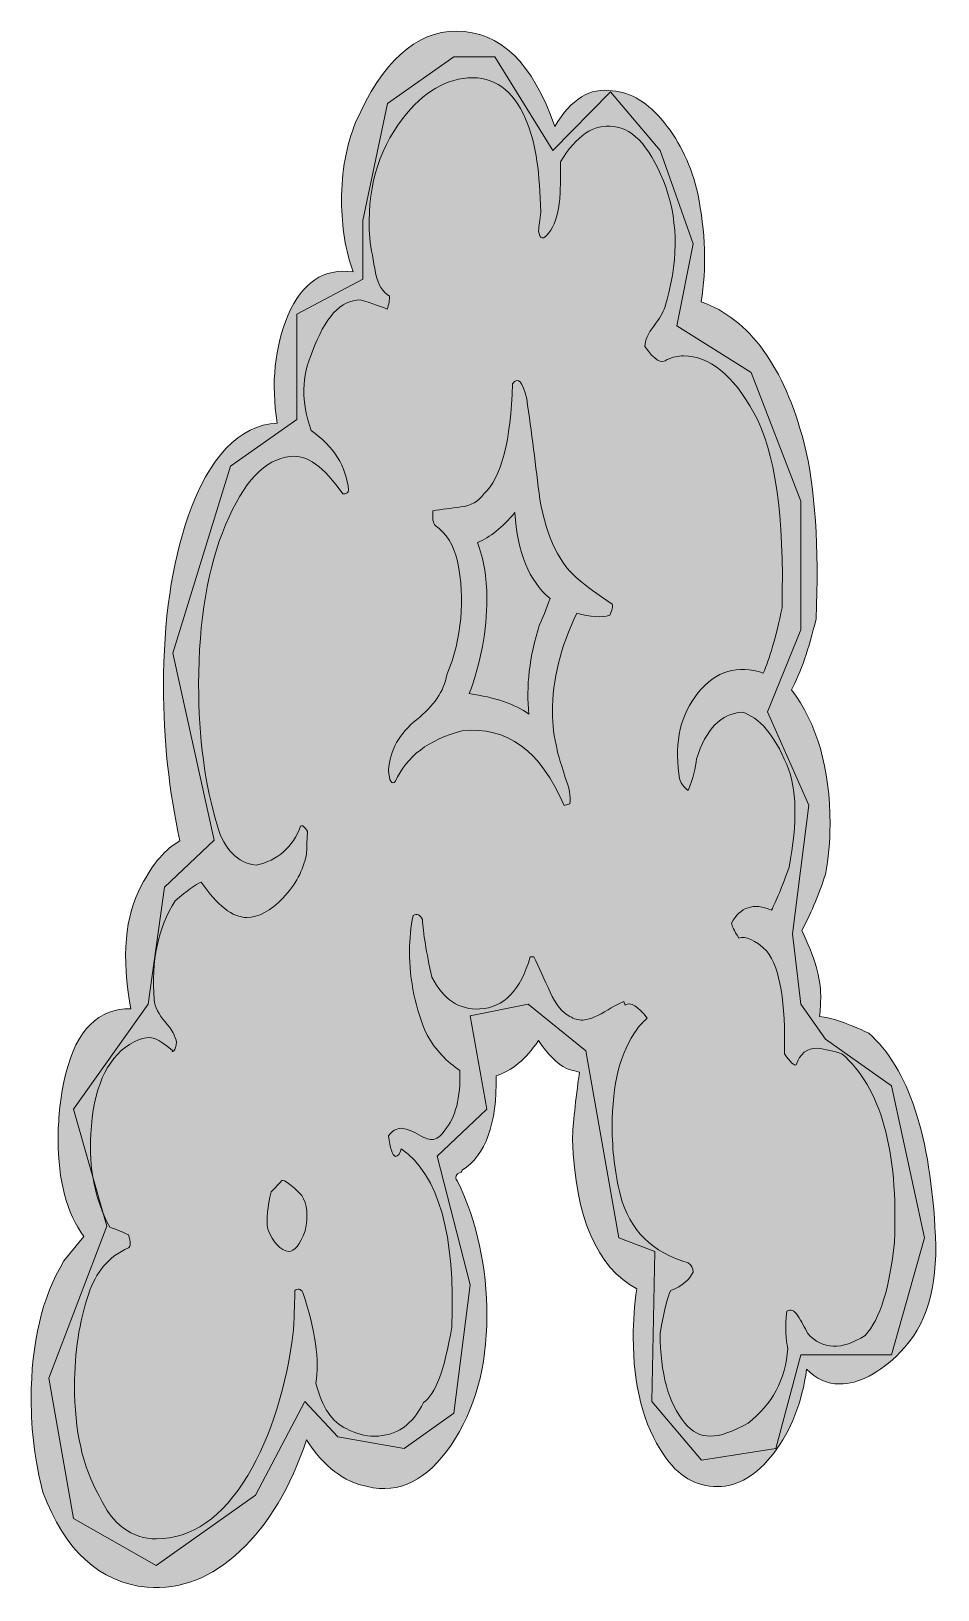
# Model space of a CAD drawing. Extents: x 320 to 1608, y -1070 to -806.
# Drawn here: x 1140.9 to 1294, y -1069.2 to -806.2 of the extents above; entities that cross this region are included whole.
import ezdxf

# ---------------------------------------------------------------- set-up
doc = ezdxf.new("R2010")
doc.units = 0
doc.header["$MEASUREMENT"] = 0
doc.layers.add('katman 1', color=7, linetype='Continuous')

# ---------------------------------------------------------------- blocks, each defined once
blk = doc.blocks.new('block 2')
at = {"layer": 'katman 1', "true_color": 0xffffff}
h = blk.add_hatch(color=7, dxfattribs=at)
h.dxf.hatch_style = 2
edge = h.paths.add_edge_path()
edge.add_spline(control_points=[(1293.56, -1009.6), (1293.96, -1018.21), (1291.98, -1024.71), (1287.63, -1029.12), (1284.07, -1032.7), (1280.64, -1034.48), (1277.35, -1034.48), (1275.24, -1034.48), (1273.4, -1033.64), (1271.82, -1031.96), (1271.02, -1037.63), (1269.18, -1042.35), (1266.28, -1046.13), (1263.38, -1049.91), (1260.21, -1051.8), (1256.79, -1051.8), (1253.1, -1051.8), (1250.06, -1050.02), (1247.69, -1046.44), (1244.26, -1041.41), (1242.55, -1034.79), (1242.55, -1026.6), (1242.55, -1023.88), (1242.75, -1021.15), (1243.14, -1018.42), (1236.42, -1014.85), (1232.79, -1006.45), (1232.27, -993.22), (1232.4, -990.5), (1232.79, -986.72), (1233.46, -981.88), (1232.79, -981.68), (1232.07, -981.47), (1231.28, -981.25), (1229.7, -980.42), (1228.12, -978.84), (1226.54, -976.53), (1224.43, -979.66), (1222.05, -981.63), (1219.42, -982.47), (1219.55, -990.58), (1217.64, -995.89), (1213.68, -998.39), (1213.68, -998.6), (1213.42, -998.81), (1212.89, -999.02), (1212.5, -999.44), (1212.5, -999.85), (1212.89, -1000.27), (1216.19, -1007.14), (1217.84, -1014.74), (1217.84, -1023.07), (1217.84, -1031.6), (1215.82, -1038.84), (1211.8, -1044.78), (1207.78, -1050.72), (1203.07, -1053.06), (1197.67, -1051.8), (1193.71, -1051.02), (1190.28, -1048.4), (1187.39, -1043.92), (1184.75, -1051.91), (1181.02, -1058.15), (1176.21, -1062.66), (1171.4, -1067.18), (1166.16, -1069.22), (1160.49, -1068.8), (1152.45, -1067.97), (1146.59, -1062.61), (1142.9, -1052.74), (1141.58, -1047.7), (1140.92, -1042.46), (1140.92, -1037), (1140.92, -1027.55), (1142.76, -1019.78), (1146.46, -1013.69), (1146.46, -1013.69), (1149.82, -1009.6), (1149.82, -1009.6), (1146.92, -1005.61), (1145.47, -1000.15), (1145.47, -993.22), (1145.47, -989.87), (1145.79, -986.61), (1146.46, -983.46), (1148.04, -975.69), (1151.46, -971.6), (1156.74, -971.18), (1156.74, -971.18), (1157.73, -971.18), (1157.73, -971.18), (1156.14, -962.36), (1156.74, -955.43), (1159.51, -950.39), (1161.48, -946.61), (1163.66, -944.09), (1166.03, -942.83), (1164.18, -934.44), (1163.26, -925.73), (1163.26, -916.7), (1163.26, -905.57), (1164.65, -896.02), (1167.42, -888.04), (1170.97, -877.96), (1175.98, -872.72), (1182.44, -872.29), (1181.39, -865.58), (1182.01, -859.49), (1184.32, -854.03), (1186.63, -848.57), (1190.28, -846.15), (1195.29, -846.78), (1193.98, -843.22), (1193.32, -839.22), (1193.32, -834.82), (1193.32, -829.78), (1194.11, -825.37), (1195.69, -821.59), (1200.17, -811.3), (1205.84, -806.16), (1212.69, -806.16), (1220.08, -806.16), (1225.61, -811.51), (1229.3, -822.22), (1232.07, -817.6), (1235.3, -815.61), (1238.99, -816.24), (1242.16, -816.45), (1245.09, -818.23), (1247.79, -821.59), (1250.49, -824.95), (1252.37, -828.94), (1253.43, -833.56), (1254.74, -840.07), (1254.94, -846.15), (1254.02, -851.82), (1262.19, -854.76), (1267.99, -862.74), (1271.42, -875.76), (1273.26, -883.31), (1273.92, -893.19), (1273.4, -905.36), (1272.21, -910.4), (1270.83, -914.39), (1269.24, -917.33), (1273.59, -922.99), (1275.77, -930.55), (1275.77, -940), (1275.77, -942.94), (1275.5, -945.78), (1274.98, -948.5), (1274.05, -951.45), (1272.74, -954.59), (1271.02, -957.95), (1273.13, -962.36), (1274.19, -966.03), (1274.19, -968.97), (1274.19, -970.23), (1274.12, -971.39), (1273.99, -972.44), (1275.97, -972.65), (1278.74, -973.59), (1282.29, -975.27), (1289.02, -981.15), (1292.77, -992.59), (1293.56, -1009.6)], knot_values=[0, 0, 0, 0, 1, 1, 1, 2, 2, 2, 3, 3, 3, 4, 4, 4, 5, 5, 5, 6, 6, 6, 7, 7, 7, 8, 8, 8, 9, 9, 9, 10, 10, 10, 11, 11, 11, 12, 12, 12, 13, 13, 13, 14, 14, 14, 15, 15, 15, 16, 16, 16, 17, 17, 17, 18, 18, 18, 19, 19, 19, 20, 20, 20, 21, 21, 21, 22, 22, 22, 23, 23, 23, 24, 24, 24, 25, 25, 25, 26, 26, 26, 27, 27, 27, 28, 28, 28, 29, 29, 29, 30, 30, 30, 31, 31, 31, 32, 32, 32, 33, 33, 33, 34, 34, 34, 35, 35, 35, 36, 36, 36, 37, 37, 37, 38, 38, 38, 39, 39, 39, 40, 40, 40, 41, 41, 41, 42, 42, 42, 43, 43, 43, 44, 44, 44, 45, 45, 45, 46, 46, 46, 47, 47, 47, 48, 48, 48, 49, 49, 49, 50, 50, 50, 51, 51, 51, 52, 52, 52, 53, 53, 53, 54, 54, 54, 55, 55, 55, 55], degree=3, periodic=1)
edge = h.paths.add_edge_path()
edge.add_spline(control_points=[(1286.64, -1010.54), (1287.3, -995.01), (1284.34, -984.4), (1277.75, -978.74), (1276.43, -978.32), (1275.04, -978), (1273.59, -977.79), (1271.88, -977.79), (1270.69, -978.74), (1270.04, -980.63), (1269.77, -980.84), (1269.11, -980.21), (1268.06, -978.74), (1268.32, -970.13), (1267.33, -964.36), (1265.09, -961.41), (1263.11, -959.53), (1261.53, -958.79), (1260.35, -959.21), (1259.56, -957.95), (1259.16, -957.11), (1259.16, -956.69), (1260.61, -953.96), (1262.85, -953.23), (1265.88, -954.49), (1266.67, -953.02), (1267.66, -950.6), (1268.85, -947.24), (1270.3, -939.69), (1270.17, -933.91), (1268.45, -929.92), (1266.34, -924.88), (1263.84, -921.95), (1260.94, -921.1), (1257.38, -921.32), (1254.81, -923.94), (1253.23, -928.98), (1253.1, -930.45), (1252.64, -932.24), (1251.84, -934.33), (1250.79, -933.49), (1250.26, -932.55), (1250.26, -931.5), (1249.47, -926.04), (1250.56, -921.47), (1253.53, -917.8), (1256.49, -914.13), (1260.15, -913.02), (1264.5, -914.49), (1265.55, -912.18), (1266.61, -908.51), (1267.66, -903.47), (1268.06, -887.93), (1266.48, -876.97), (1262.92, -870.56), (1259.36, -864.16), (1255.4, -860.95), (1251.05, -860.95), (1250.13, -860.95), (1249.21, -861.17), (1248.29, -861.58), (1247.36, -862.43), (1246.11, -861.69), (1244.53, -859.38), (1244.53, -858.33), (1245.02, -857.18), (1246.01, -855.92), (1247, -854.66), (1247.62, -853.61), (1247.89, -852.77), (1250.13, -845.42), (1250.19, -838.7), (1248.09, -832.61), (1245.71, -826.11), (1242.75, -822.64), (1239.19, -822.22), (1235.89, -821.8), (1232.93, -823.79), (1230.29, -828.2), (1230.29, -832.19), (1230.22, -834.4), (1230.09, -834.82), (1229.83, -837.34), (1229.24, -839.12), (1228.31, -840.17), (1227.39, -841.43), (1226.8, -841.33), (1226.54, -839.85), (1226.66, -839.02), (1226.8, -837.97), (1226.93, -836.71), (1226.8, -830.2), (1226.07, -825.26), (1224.76, -821.9), (1222.78, -816.66), (1219.68, -814.03), (1215.46, -814.03), (1211.11, -814.03), (1207.16, -816.34), (1203.6, -820.96), (1199.38, -826.42), (1197.53, -833.14), (1198.06, -841.11), (1198.33, -843), (1198.66, -844.95), (1199.05, -846.94), (1199.45, -848.94), (1200.24, -850.25), (1201.42, -850.88), (1201.42, -851.51), (1201.29, -852.24), (1201.03, -853.08), (1200.11, -852.66), (1198.59, -852.14), (1196.48, -851.51), (1193.18, -851.51), (1190.48, -854.45), (1188.37, -860.33), (1186.53, -864.32), (1186.46, -868.72), (1188.18, -873.55), (1192, -876.28), (1194.11, -879.64), (1194.5, -883.63), (1194.5, -884.05), (1194.17, -884.26), (1193.51, -884.26), (1190.35, -879.64), (1187.39, -877.54), (1184.62, -877.96), (1180.4, -878.38), (1176.77, -882.21), (1173.74, -889.45), (1170.71, -896.7), (1169.19, -905.67), (1169.19, -916.38), (1169.19, -925.41), (1170.25, -933.39), (1172.36, -940.31), (1173.54, -944.31), (1175.72, -946.51), (1178.88, -946.93), (1182.57, -946.09), (1185.08, -943.89), (1186.4, -940.31), (1186.66, -940.11), (1187.05, -940.42), (1187.58, -941.26), (1187.58, -940.84), (1187.52, -942.1), (1187.39, -945.04), (1186.86, -947.77), (1185.54, -950.24), (1183.43, -952.44), (1181.32, -954.64), (1179.28, -955.75), (1177.3, -955.75), (1174.93, -955.75), (1172.36, -953.75), (1169.59, -949.76), (1168.67, -950.19), (1167.22, -951.23), (1165.24, -952.91), (1162.34, -957.53), (1161.15, -963.1), (1161.68, -969.6), (1161.81, -970.86), (1162.44, -972.12), (1163.56, -973.38), (1164.68, -974.64), (1165.31, -975.8), (1165.44, -976.85), (1165.31, -977.9), (1165.04, -978.42), (1164.65, -978.42), (1165.17, -978.42), (1164.45, -977.79), (1162.47, -976.53), (1161.29, -975.69), (1159.64, -975.9), (1157.53, -977.16), (1153.57, -979.68), (1151.4, -984.72), (1151, -992.28), (1150.61, -997.95), (1151.66, -1003.2), (1154.17, -1008.02), (1154.96, -1008.24), (1156.01, -1008.65), (1157.33, -1009.28), (1157.73, -1010.54), (1157.73, -1011.28), (1157.33, -1011.49), (1154.03, -1012.96), (1151.79, -1015.58), (1150.61, -1019.36), (1149.03, -1023.98), (1148.24, -1029.12), (1148.24, -1034.79), (1148.24, -1042.35), (1149.62, -1048.54), (1152.39, -1053.37), (1154.63, -1058.2), (1157.86, -1060.62), (1162.08, -1060.62), (1168.01, -1060.62), (1173.15, -1057.05), (1177.5, -1049.91), (1181.45, -1043.19), (1184.02, -1035), (1185.21, -1025.34), (1185.34, -1022.41), (1185.41, -1020.2), (1185.41, -1018.73), (1185.93, -1018.31), (1186.4, -1018.42), (1186.79, -1019.05), (1188.9, -1025.43), (1189.63, -1030.54), (1188.97, -1034.36), (1190.02, -1038.41), (1191.74, -1040.96), (1194.11, -1042.02), (1195.69, -1042.87), (1197.27, -1043.29), (1198.85, -1043.29), (1202.54, -1043.29), (1205.31, -1041.39), (1207.16, -1037.59), (1209.14, -1036.32), (1210.72, -1032.1), (1211.9, -1024.91), (1212.56, -1009.27), (1209.73, -999.24), (1203.4, -994.8), (1203.14, -995.64), (1202.81, -996.06), (1202.41, -996.06), (1201.88, -995.85), (1201.49, -994.69), (1201.23, -992.59), (1201.88, -991.76), (1202.61, -991.33), (1203.4, -991.33), (1204.06, -991.33), (1204.95, -991.65), (1206.07, -992.28), (1207.19, -992.91), (1208.01, -993.22), (1208.54, -993.22), (1209.33, -993.22), (1210.06, -992.7), (1210.72, -991.65), (1212.56, -989.55), (1213.42, -986.19), (1213.29, -981.57), (1211.04, -980.1), (1209.2, -978.11), (1207.75, -975.59), (1205.77, -971.18), (1204.79, -966.45), (1204.79, -961.41), (1204.79, -959.32), (1204.98, -957.32), (1205.38, -955.43), (1206.04, -955.01), (1206.57, -955.23), (1206.96, -956.06), (1207.09, -958.37), (1207.62, -961.63), (1208.54, -965.82), (1210.52, -969.6), (1213.22, -971.39), (1216.65, -971.18), (1220.73, -970.97), (1223.57, -968.03), (1225.15, -962.36), (1225.15, -962.36), (1225.74, -962.36), (1225.74, -962.36), (1226.66, -964.25), (1227.59, -966.25), (1228.51, -968.34), (1229.43, -970.44), (1230.56, -971.81), (1231.87, -972.44), (1232.53, -972.86), (1233.26, -973.07), (1234.05, -973.07), (1234.84, -973.07), (1236.06, -972.59), (1237.71, -971.65), (1239.35, -970.7), (1240.44, -970.13), (1240.97, -969.92), (1240.97, -969.92), (1241.17, -970.55), (1241.17, -970.55), (1242.09, -969.92), (1243.34, -970.66), (1244.92, -972.75), (1244.4, -973.17), (1243.8, -973.81), (1243.14, -974.64), (1240.38, -978.42), (1238.99, -983.88), (1238.99, -991.02), (1238.99, -995.01), (1239.45, -998.89), (1240.38, -1002.67), (1241.96, -1008.55), (1245.78, -1012.33), (1251.84, -1014.01), (1252.37, -1014.43), (1252.64, -1014.95), (1252.64, -1015.58), (1252.11, -1016.84), (1250.86, -1017.89), (1248.88, -1018.73), (1248.35, -1019.57), (1247.76, -1021.99), (1247.1, -1025.97), (1247.1, -1032.7), (1248.48, -1037.73), (1251.25, -1041.09), (1252.44, -1042.56), (1253.89, -1043.29), (1255.6, -1043.29), (1257.18, -1043.29), (1259.29, -1042.56), (1261.93, -1041.09), (1266.01, -1037.94), (1268.26, -1033.74), (1268.65, -1028.49), (1268.26, -1027.03), (1268.19, -1024.93), (1268.45, -1022.2), (1269.11, -1021.78), (1269.74, -1022.04), (1270.33, -1022.98), (1270.93, -1023.93), (1271.48, -1024.93), (1272.01, -1025.97), (1274.52, -1028.7), (1277.75, -1028.81), (1281.7, -1026.29), (1284.2, -1023.56), (1285.85, -1018.31), (1286.64, -1010.54)], knot_values=[0, 0, 0, 0, 1, 1, 1, 2, 2, 2, 3, 3, 3, 4, 4, 4, 5, 5, 5, 6, 6, 6, 7, 7, 7, 8, 8, 8, 9, 9, 9, 10, 10, 10, 11, 11, 11, 12, 12, 12, 13, 13, 13, 14, 14, 14, 15, 15, 15, 16, 16, 16, 17, 17, 17, 18, 18, 18, 19, 19, 19, 20, 20, 20, 21, 21, 21, 22, 22, 22, 23, 23, 23, 24, 24, 24, 25, 25, 25, 26, 26, 26, 27, 27, 27, 28, 28, 28, 29, 29, 29, 30, 30, 30, 31, 31, 31, 32, 32, 32, 33, 33, 33, 34, 34, 34, 35, 35, 35, 36, 36, 36, 37, 37, 37, 38, 38, 38, 39, 39, 39, 40, 40, 40, 41, 41, 41, 42, 42, 42, 43, 43, 43, 44, 44, 44, 45, 45, 45, 46, 46, 46, 47, 47, 47, 48, 48, 48, 49, 49, 49, 50, 50, 50, 51, 51, 51, 52, 52, 52, 53, 53, 53, 54, 54, 54, 55, 55, 55, 56, 56, 56, 57, 57, 57, 58, 58, 58, 59, 59, 59, 60, 60, 60, 61, 61, 61, 62, 62, 62, 63, 63, 63, 64, 64, 64, 65, 65, 65, 66, 66, 66, 67, 67, 67, 68, 68, 68, 69, 69, 69, 70, 70, 70, 71, 71, 71, 72, 72, 72, 73, 73, 73, 74, 74, 74, 75, 75, 75, 76, 76, 76, 77, 77, 77, 78, 78, 78, 79, 79, 79, 80, 80, 80, 81, 81, 81, 82, 82, 82, 83, 83, 83, 84, 84, 84, 85, 85, 85, 86, 86, 86, 87, 87, 87, 88, 88, 88, 89, 89, 89, 90, 90, 90, 91, 91, 91, 92, 92, 92, 93, 93, 93, 94, 94, 94, 95, 95, 95, 96, 96, 96, 97, 97, 97, 98, 98, 98, 99, 99, 99, 100, 100, 100, 101, 101, 101, 102, 102, 102, 103, 103, 103, 104, 104, 104, 105, 105, 105, 106, 106, 106, 107, 107, 107, 108, 108, 108, 109, 109, 109, 110, 110, 110, 111, 111, 111, 112, 112, 112, 113, 113, 113, 114, 114, 114, 115, 115, 115, 116, 116, 116, 116], degree=3, periodic=1)
edge = h.paths.add_edge_path()
edge.add_spline(control_points=[(1187.19, -1008.65), (1186.26, -1010.97), (1185.34, -1012.12), (1184.42, -1012.12), (1182.97, -1011.91), (1181.78, -1010.65), (1180.86, -1008.34), (1180.59, -1006.66), (1180.79, -1004.56), (1181.45, -1002.04), (1181.85, -1001.62), (1182.44, -1000.99), (1183.23, -1000.15), (1183.63, -999.94), (1184.75, -1000.78), (1186.59, -1002.67), (1187.52, -1004.14), (1187.71, -1006.13), (1187.19, -1008.65)], knot_values=[0, 0, 0, 0, 1, 1, 1, 2, 2, 2, 3, 3, 3, 4, 4, 4, 5, 5, 5, 6, 6, 6, 6], degree=3, periodic=1)
edge = h.paths.add_edge_path()
edge.add_spline(control_points=[(1238.99, -902.84), (1239.12, -903.26), (1238.99, -903.89), (1238.58, -904.73), (1237.21, -905.15), (1235.36, -905.04), (1233.02, -904.41), (1230.28, -910.08), (1228.91, -915.65), (1228.91, -921.1), (1228.91, -923.21), (1229.17, -925.31), (1229.7, -927.4), (1229.7, -927.62), (1230.16, -929.19), (1231.08, -932.13), (1231.74, -933.81), (1232, -935.28), (1231.87, -936.54), (1231.87, -936.54), (1230.89, -936.85), (1230.89, -936.85), (1226.93, -927.62), (1221.2, -923.42), (1213.68, -924.25), (1208.01, -925.73), (1204.26, -928.56), (1202.41, -932.76), (1201.75, -933.39), (1201.36, -932.76), (1201.23, -930.87), (1201.49, -927.51), (1203.07, -924.68), (1205.97, -922.36), (1208.87, -920.06), (1210.58, -917.54), (1211.11, -914.81), (1213.62, -908.51), (1214.21, -902.11), (1212.89, -895.6), (1212.23, -892.87), (1210.98, -890.87), (1209.14, -889.61), (1208.74, -889.19), (1208.61, -888.35), (1208.74, -887.09), (1210.21, -886.89), (1211.78, -886.67), (1213.45, -886.46), (1215.12, -886.26), (1216.42, -885.52), (1217.35, -884.26), (1220.29, -881.53), (1221.89, -875.34), (1222.16, -865.68), (1223.1, -864.42), (1223.9, -865.26), (1224.57, -868.2), (1225.37, -873.87), (1226.1, -879.54), (1226.77, -885.2), (1227.97, -891.71), (1230.17, -896.23), (1233.38, -898.74), (1234.58, -899.8), (1236.45, -901.16), (1238.99, -902.84)], knot_values=[0, 0, 0, 0, 1, 1, 1, 2, 2, 2, 3, 3, 3, 4, 4, 4, 5, 5, 5, 6, 6, 6, 7, 7, 7, 8, 8, 8, 9, 9, 9, 10, 10, 10, 11, 11, 11, 12, 12, 12, 13, 13, 13, 14, 14, 14, 15, 15, 15, 16, 16, 16, 17, 17, 17, 18, 18, 18, 19, 19, 19, 20, 20, 20, 21, 21, 21, 22, 22, 22, 22], degree=3, periodic=1)
edge = h.paths.add_edge_path()
edge.add_spline(control_points=[(1228.51, -901.89), (1224.95, -898.96), (1222.98, -894.13), (1222.58, -887.41), (1220.47, -889.93), (1218.36, -891.61), (1216.25, -892.45), (1217.31, -895.18), (1217.84, -898.33), (1217.84, -901.89), (1217.84, -907.36), (1216.85, -912.71), (1214.87, -917.96), (1219.22, -918.59), (1222.58, -919.74), (1224.95, -921.42), (1224.43, -916.8), (1225.02, -911.77), (1226.73, -906.3), (1227.26, -905.26), (1227.85, -903.78), (1228.51, -901.89)], knot_values=[0, 0, 0, 0, 1, 1, 1, 2, 2, 2, 3, 3, 3, 4, 4, 4, 5, 5, 5, 6, 6, 6, 7, 7, 7, 7], degree=3, periodic=1)
at = {"layer": 'katman 1', "lineweight": 0}
for points, knots in [([(1293.56, -1009.6), (1293.96, -1018.21), (1291.98, -1024.71), (1287.63, -1029.12), (1284.07, -1032.7), (1280.64, -1034.48), (1277.35, -1034.48), (1275.24, -1034.48), (1273.4, -1033.64), (1271.82, -1031.96), (1271.02, -1037.63), (1269.18, -1042.35), (1266.28, -1046.13), (1263.38, -1049.91), (1260.21, -1051.8), (1256.79, -1051.8), (1253.1, -1051.8), (1250.06, -1050.02), (1247.69, -1046.44), (1244.26, -1041.41), (1242.55, -1034.79), (1242.55, -1026.6), (1242.55, -1023.88), (1242.75, -1021.15), (1243.14, -1018.42), (1236.42, -1014.85), (1232.79, -1006.45), (1232.27, -993.22), (1232.4, -990.5), (1232.79, -986.72), (1233.46, -981.88), (1232.79, -981.68), (1232.07, -981.47), (1231.28, -981.25), (1229.7, -980.42), (1228.12, -978.84), (1226.54, -976.53), (1224.43, -979.66), (1222.05, -981.63), (1219.42, -982.47), (1219.55, -990.58), (1217.64, -995.89), (1213.68, -998.39), (1213.68, -998.6), (1213.42, -998.81), (1212.89, -999.02), (1212.5, -999.44), (1212.5, -999.85), (1212.89, -1000.27), (1216.19, -1007.14), (1217.84, -1014.74), (1217.84, -1023.07), (1217.84, -1031.6), (1215.82, -1038.84), (1211.8, -1044.78), (1207.78, -1050.72), (1203.07, -1053.06), (1197.67, -1051.8), (1193.71, -1051.02), (1190.28, -1048.4), (1187.39, -1043.92), (1184.75, -1051.91), (1181.02, -1058.15), (1176.21, -1062.66), (1171.4, -1067.18), (1166.16, -1069.22), (1160.49, -1068.8), (1152.45, -1067.97), (1146.59, -1062.61), (1142.9, -1052.74), (1141.58, -1047.7), (1140.92, -1042.46), (1140.92, -1037), (1140.92, -1027.55), (1142.76, -1019.78), (1146.46, -1013.69), (1146.46, -1013.69), (1149.82, -1009.6), (1149.82, -1009.6), (1146.92, -1005.61), (1145.47, -1000.15), (1145.47, -993.22), (1145.47, -989.87), (1145.79, -986.61), (1146.46, -983.46), (1148.04, -975.69), (1151.46, -971.6), (1156.74, -971.18), (1156.74, -971.18), (1157.73, -971.18), (1157.73, -971.18), (1156.14, -962.36), (1156.74, -955.43), (1159.51, -950.39), (1161.48, -946.61), (1163.66, -944.09), (1166.03, -942.83), (1164.18, -934.44), (1163.26, -925.73), (1163.26, -916.7), (1163.26, -905.57), (1164.65, -896.02), (1167.42, -888.04), (1170.97, -877.96), (1175.98, -872.72), (1182.44, -872.29), (1181.39, -865.58), (1182.01, -859.49), (1184.32, -854.03), (1186.63, -848.57), (1190.28, -846.15), (1195.29, -846.78), (1193.98, -843.22), (1193.32, -839.22), (1193.32, -834.82), (1193.32, -829.78), (1194.11, -825.37), (1195.69, -821.59), (1200.17, -811.3), (1205.84, -806.16), (1212.69, -806.16), (1220.08, -806.16), (1225.61, -811.51), (1229.3, -822.22), (1232.07, -817.6), (1235.3, -815.61), (1238.99, -816.24), (1242.16, -816.45), (1245.09, -818.23), (1247.79, -821.59), (1250.49, -824.95), (1252.37, -828.94), (1253.43, -833.56), (1254.74, -840.07), (1254.94, -846.15), (1254.02, -851.82), (1262.19, -854.76), (1267.99, -862.74), (1271.42, -875.76), (1273.26, -883.31), (1273.92, -893.19), (1273.4, -905.36), (1272.21, -910.4), (1270.83, -914.39), (1269.24, -917.33), (1273.59, -922.99), (1275.77, -930.55), (1275.77, -940), (1275.77, -942.94), (1275.5, -945.78), (1274.98, -948.5), (1274.05, -951.45), (1272.74, -954.59), (1271.02, -957.95), (1273.13, -962.36), (1274.19, -966.03), (1274.19, -968.97), (1274.19, -970.23), (1274.12, -971.39), (1273.99, -972.44), (1275.97, -972.65), (1278.74, -973.59), (1282.29, -975.27), (1289.02, -981.15), (1292.77, -992.59), (1293.56, -1009.6)], [0, 0, 0, 0, 1, 1, 1, 2, 2, 2, 3, 3, 3, 4, 4, 4, 5, 5, 5, 6, 6, 6, 7, 7, 7, 8, 8, 8, 9, 9, 9, 10, 10, 10, 11, 11, 11, 12, 12, 12, 13, 13, 13, 14, 14, 14, 15, 15, 15, 16, 16, 16, 17, 17, 17, 18, 18, 18, 19, 19, 19, 20, 20, 20, 21, 21, 21, 22, 22, 22, 23, 23, 23, 24, 24, 24, 25, 25, 25, 26, 26, 26, 27, 27, 27, 28, 28, 28, 29, 29, 29, 30, 30, 30, 31, 31, 31, 32, 32, 32, 33, 33, 33, 34, 34, 34, 35, 35, 35, 36, 36, 36, 37, 37, 37, 38, 38, 38, 39, 39, 39, 40, 40, 40, 41, 41, 41, 42, 42, 42, 43, 43, 43, 44, 44, 44, 45, 45, 45, 46, 46, 46, 47, 47, 47, 48, 48, 48, 49, 49, 49, 50, 50, 50, 51, 51, 51, 52, 52, 52, 53, 53, 53, 54, 54, 54, 55, 55, 55, 55]), ([(1286.64, -1010.54), (1287.3, -995.01), (1284.34, -984.4), (1277.75, -978.74), (1276.43, -978.32), (1275.04, -978), (1273.59, -977.79), (1271.88, -977.79), (1270.69, -978.74), (1270.04, -980.63), (1269.77, -980.84), (1269.11, -980.21), (1268.06, -978.74), (1268.32, -970.13), (1267.33, -964.36), (1265.09, -961.41), (1263.11, -959.53), (1261.53, -958.79), (1260.35, -959.21), (1259.56, -957.95), (1259.16, -957.11), (1259.16, -956.69), (1260.61, -953.96), (1262.85, -953.23), (1265.88, -954.49), (1266.67, -953.02), (1267.66, -950.6), (1268.85, -947.24), (1270.3, -939.69), (1270.17, -933.91), (1268.45, -929.92), (1266.34, -924.88), (1263.84, -921.95), (1260.94, -921.1), (1257.38, -921.32), (1254.81, -923.94), (1253.23, -928.98), (1253.1, -930.45), (1252.64, -932.24), (1251.84, -934.33), (1250.79, -933.49), (1250.26, -932.55), (1250.26, -931.5), (1249.47, -926.04), (1250.56, -921.47), (1253.53, -917.8), (1256.49, -914.13), (1260.15, -913.02), (1264.5, -914.49), (1265.55, -912.18), (1266.61, -908.51), (1267.66, -903.47), (1268.06, -887.93), (1266.48, -876.97), (1262.92, -870.56), (1259.36, -864.16), (1255.4, -860.95), (1251.05, -860.95), (1250.13, -860.95), (1249.21, -861.17), (1248.29, -861.58), (1247.36, -862.43), (1246.11, -861.69), (1244.53, -859.38), (1244.53, -858.33), (1245.02, -857.18), (1246.01, -855.92), (1247, -854.66), (1247.62, -853.61), (1247.89, -852.77), (1250.13, -845.42), (1250.19, -838.7), (1248.09, -832.61), (1245.71, -826.11), (1242.75, -822.64), (1239.19, -822.22), (1235.89, -821.8), (1232.93, -823.79), (1230.29, -828.2), (1230.29, -832.19), (1230.22, -834.4), (1230.09, -834.82), (1229.83, -837.34), (1229.24, -839.12), (1228.31, -840.17), (1227.39, -841.43), (1226.8, -841.33), (1226.54, -839.85), (1226.66, -839.02), (1226.8, -837.97), (1226.93, -836.71), (1226.8, -830.2), (1226.07, -825.26), (1224.76, -821.9), (1222.78, -816.66), (1219.68, -814.03), (1215.46, -814.03), (1211.11, -814.03), (1207.16, -816.34), (1203.6, -820.96), (1199.38, -826.42), (1197.53, -833.14), (1198.06, -841.11), (1198.33, -843), (1198.66, -844.95), (1199.05, -846.94), (1199.45, -848.94), (1200.24, -850.25), (1201.42, -850.88), (1201.42, -851.51), (1201.29, -852.24), (1201.03, -853.08), (1200.11, -852.66), (1198.59, -852.14), (1196.48, -851.51), (1193.18, -851.51), (1190.48, -854.45), (1188.37, -860.33), (1186.53, -864.32), (1186.46, -868.72), (1188.18, -873.55), (1192, -876.28), (1194.11, -879.64), (1194.5, -883.63), (1194.5, -884.05), (1194.17, -884.26), (1193.51, -884.26), (1190.35, -879.64), (1187.39, -877.54), (1184.62, -877.96), (1180.4, -878.38), (1176.77, -882.21), (1173.74, -889.45), (1170.71, -896.7), (1169.19, -905.67), (1169.19, -916.38), (1169.19, -925.41), (1170.25, -933.39), (1172.36, -940.31), (1173.54, -944.31), (1175.72, -946.51), (1178.88, -946.93), (1182.57, -946.09), (1185.08, -943.89), (1186.4, -940.31), (1186.66, -940.11), (1187.05, -940.42), (1187.58, -941.26), (1187.58, -940.84), (1187.52, -942.1), (1187.39, -945.04), (1186.86, -947.77), (1185.54, -950.24), (1183.43, -952.44), (1181.32, -954.64), (1179.28, -955.75), (1177.3, -955.75), (1174.93, -955.75), (1172.36, -953.75), (1169.59, -949.76), (1168.67, -950.19), (1167.22, -951.23), (1165.24, -952.91), (1162.34, -957.53), (1161.15, -963.1), (1161.68, -969.6), (1161.81, -970.86), (1162.44, -972.12), (1163.56, -973.38), (1164.68, -974.64), (1165.31, -975.8), (1165.44, -976.85), (1165.31, -977.9), (1165.04, -978.42), (1164.65, -978.42), (1165.17, -978.42), (1164.45, -977.79), (1162.47, -976.53), (1161.29, -975.69), (1159.64, -975.9), (1157.53, -977.16), (1153.57, -979.68), (1151.4, -984.72), (1151, -992.28), (1150.61, -997.95), (1151.66, -1003.2), (1154.17, -1008.02), (1154.96, -1008.24), (1156.01, -1008.65), (1157.33, -1009.28), (1157.73, -1010.54), (1157.73, -1011.28), (1157.33, -1011.49), (1154.03, -1012.96), (1151.79, -1015.58), (1150.61, -1019.36), (1149.03, -1023.98), (1148.24, -1029.12), (1148.24, -1034.79), (1148.24, -1042.35), (1149.62, -1048.54), (1152.39, -1053.37), (1154.63, -1058.2), (1157.86, -1060.62), (1162.08, -1060.62), (1168.01, -1060.62), (1173.15, -1057.05), (1177.5, -1049.91), (1181.45, -1043.19), (1184.02, -1035), (1185.21, -1025.34), (1185.34, -1022.41), (1185.41, -1020.2), (1185.41, -1018.73), (1185.93, -1018.31), (1186.4, -1018.42), (1186.79, -1019.05), (1188.9, -1025.43), (1189.63, -1030.54), (1188.97, -1034.36), (1190.02, -1038.41), (1191.74, -1040.96), (1194.11, -1042.02), (1195.69, -1042.87), (1197.27, -1043.29), (1198.85, -1043.29), (1202.54, -1043.29), (1205.31, -1041.39), (1207.16, -1037.59), (1209.14, -1036.32), (1210.72, -1032.1), (1211.9, -1024.91), (1212.56, -1009.27), (1209.73, -999.24), (1203.4, -994.8), (1203.14, -995.64), (1202.81, -996.06), (1202.41, -996.06), (1201.88, -995.85), (1201.49, -994.69), (1201.23, -992.59), (1201.88, -991.76), (1202.61, -991.33), (1203.4, -991.33), (1204.06, -991.33), (1204.95, -991.65), (1206.07, -992.28), (1207.19, -992.91), (1208.01, -993.22), (1208.54, -993.22), (1209.33, -993.22), (1210.06, -992.7), (1210.72, -991.65), (1212.56, -989.55), (1213.42, -986.19), (1213.29, -981.57), (1211.04, -980.1), (1209.2, -978.11), (1207.75, -975.59), (1205.77, -971.18), (1204.79, -966.45), (1204.79, -961.41), (1204.79, -959.32), (1204.98, -957.32), (1205.38, -955.43), (1206.04, -955.01), (1206.57, -955.23), (1206.96, -956.06), (1207.09, -958.37), (1207.62, -961.63), (1208.54, -965.82), (1210.52, -969.6), (1213.22, -971.39), (1216.65, -971.18), (1220.73, -970.97), (1223.57, -968.03), (1225.15, -962.36), (1225.15, -962.36), (1225.74, -962.36), (1225.74, -962.36), (1226.66, -964.25), (1227.59, -966.25), (1228.51, -968.34), (1229.43, -970.44), (1230.56, -971.81), (1231.87, -972.44), (1232.53, -972.86), (1233.26, -973.07), (1234.05, -973.07), (1234.84, -973.07), (1236.06, -972.59), (1237.71, -971.65), (1239.35, -970.7), (1240.44, -970.13), (1240.97, -969.92), (1240.97, -969.92), (1241.17, -970.55), (1241.17, -970.55), (1242.09, -969.92), (1243.34, -970.66), (1244.92, -972.75), (1244.4, -973.17), (1243.8, -973.81), (1243.14, -974.64), (1240.38, -978.42), (1238.99, -983.88), (1238.99, -991.02), (1238.99, -995.01), (1239.45, -998.89), (1240.38, -1002.67), (1241.96, -1008.55), (1245.78, -1012.33), (1251.84, -1014.01), (1252.37, -1014.43), (1252.64, -1014.95), (1252.64, -1015.58), (1252.11, -1016.84), (1250.86, -1017.89), (1248.88, -1018.73), (1248.35, -1019.57), (1247.76, -1021.99), (1247.1, -1025.97), (1247.1, -1032.7), (1248.48, -1037.73), (1251.25, -1041.09), (1252.44, -1042.56), (1253.89, -1043.29), (1255.6, -1043.29), (1257.18, -1043.29), (1259.29, -1042.56), (1261.93, -1041.09), (1266.01, -1037.94), (1268.26, -1033.74), (1268.65, -1028.49), (1268.26, -1027.03), (1268.19, -1024.93), (1268.45, -1022.2), (1269.11, -1021.78), (1269.74, -1022.04), (1270.33, -1022.98), (1270.93, -1023.93), (1271.48, -1024.93), (1272.01, -1025.97), (1274.52, -1028.7), (1277.75, -1028.81), (1281.7, -1026.29), (1284.2, -1023.56), (1285.85, -1018.31), (1286.64, -1010.54)], [0, 0, 0, 0, 1, 1, 1, 2, 2, 2, 3, 3, 3, 4, 4, 4, 5, 5, 5, 6, 6, 6, 7, 7, 7, 8, 8, 8, 9, 9, 9, 10, 10, 10, 11, 11, 11, 12, 12, 12, 13, 13, 13, 14, 14, 14, 15, 15, 15, 16, 16, 16, 17, 17, 17, 18, 18, 18, 19, 19, 19, 20, 20, 20, 21, 21, 21, 22, 22, 22, 23, 23, 23, 24, 24, 24, 25, 25, 25, 26, 26, 26, 27, 27, 27, 28, 28, 28, 29, 29, 29, 30, 30, 30, 31, 31, 31, 32, 32, 32, 33, 33, 33, 34, 34, 34, 35, 35, 35, 36, 36, 36, 37, 37, 37, 38, 38, 38, 39, 39, 39, 40, 40, 40, 41, 41, 41, 42, 42, 42, 43, 43, 43, 44, 44, 44, 45, 45, 45, 46, 46, 46, 47, 47, 47, 48, 48, 48, 49, 49, 49, 50, 50, 50, 51, 51, 51, 52, 52, 52, 53, 53, 53, 54, 54, 54, 55, 55, 55, 56, 56, 56, 57, 57, 57, 58, 58, 58, 59, 59, 59, 60, 60, 60, 61, 61, 61, 62, 62, 62, 63, 63, 63, 64, 64, 64, 65, 65, 65, 66, 66, 66, 67, 67, 67, 68, 68, 68, 69, 69, 69, 70, 70, 70, 71, 71, 71, 72, 72, 72, 73, 73, 73, 74, 74, 74, 75, 75, 75, 76, 76, 76, 77, 77, 77, 78, 78, 78, 79, 79, 79, 80, 80, 80, 81, 81, 81, 82, 82, 82, 83, 83, 83, 84, 84, 84, 85, 85, 85, 86, 86, 86, 87, 87, 87, 88, 88, 88, 89, 89, 89, 90, 90, 90, 91, 91, 91, 92, 92, 92, 93, 93, 93, 94, 94, 94, 95, 95, 95, 96, 96, 96, 97, 97, 97, 98, 98, 98, 99, 99, 99, 100, 100, 100, 101, 101, 101, 102, 102, 102, 103, 103, 103, 104, 104, 104, 105, 105, 105, 106, 106, 106, 107, 107, 107, 108, 108, 108, 109, 109, 109, 110, 110, 110, 111, 111, 111, 112, 112, 112, 113, 113, 113, 114, 114, 114, 115, 115, 115, 116, 116, 116, 116]), ([(1238.99, -902.84), (1239.12, -903.26), (1238.99, -903.89), (1238.58, -904.73), (1237.21, -905.15), (1235.36, -905.04), (1233.02, -904.41), (1230.28, -910.08), (1228.91, -915.65), (1228.91, -921.1), (1228.91, -923.21), (1229.17, -925.31), (1229.7, -927.4), (1229.7, -927.62), (1230.16, -929.19), (1231.08, -932.13), (1231.74, -933.81), (1232, -935.28), (1231.87, -936.54), (1231.87, -936.54), (1230.89, -936.85), (1230.89, -936.85), (1226.93, -927.62), (1221.2, -923.42), (1213.68, -924.25), (1208.01, -925.73), (1204.26, -928.56), (1202.41, -932.76), (1201.75, -933.39), (1201.36, -932.76), (1201.23, -930.87), (1201.49, -927.51), (1203.07, -924.68), (1205.97, -922.36), (1208.87, -920.06), (1210.58, -917.54), (1211.11, -914.81), (1213.62, -908.51), (1214.21, -902.11), (1212.89, -895.6), (1212.23, -892.87), (1210.98, -890.87), (1209.14, -889.61), (1208.74, -889.19), (1208.61, -888.35), (1208.74, -887.09), (1210.21, -886.89), (1211.78, -886.67), (1213.45, -886.46), (1215.12, -886.26), (1216.42, -885.52), (1217.35, -884.26), (1220.29, -881.53), (1221.89, -875.34), (1222.16, -865.68), (1223.1, -864.42), (1223.9, -865.26), (1224.57, -868.2), (1225.37, -873.87), (1226.1, -879.54), (1226.77, -885.2), (1227.97, -891.71), (1230.17, -896.23), (1233.38, -898.74), (1234.58, -899.8), (1236.45, -901.16), (1238.99, -902.84)], [0, 0, 0, 0, 1, 1, 1, 2, 2, 2, 3, 3, 3, 4, 4, 4, 5, 5, 5, 6, 6, 6, 7, 7, 7, 8, 8, 8, 9, 9, 9, 10, 10, 10, 11, 11, 11, 12, 12, 12, 13, 13, 13, 14, 14, 14, 15, 15, 15, 16, 16, 16, 17, 17, 17, 18, 18, 18, 19, 19, 19, 20, 20, 20, 21, 21, 21, 22, 22, 22, 22]), ([(1228.51, -901.89), (1224.95, -898.96), (1222.98, -894.13), (1222.58, -887.41), (1220.47, -889.93), (1218.36, -891.61), (1216.25, -892.45), (1217.31, -895.18), (1217.84, -898.33), (1217.84, -901.89), (1217.84, -907.36), (1216.85, -912.71), (1214.87, -917.96), (1219.22, -918.59), (1222.58, -919.74), (1224.95, -921.42), (1224.43, -916.8), (1225.02, -911.77), (1226.73, -906.3), (1227.26, -905.26), (1227.85, -903.78), (1228.51, -901.89)], [0, 0, 0, 0, 1, 1, 1, 2, 2, 2, 3, 3, 3, 4, 4, 4, 5, 5, 5, 6, 6, 6, 7, 7, 7, 7]), ([(1187.19, -1008.65), (1186.26, -1010.97), (1185.34, -1012.12), (1184.42, -1012.12), (1182.97, -1011.91), (1181.78, -1010.65), (1180.86, -1008.34), (1180.59, -1006.66), (1180.79, -1004.56), (1181.45, -1002.04), (1181.85, -1001.62), (1182.44, -1000.99), (1183.23, -1000.15), (1183.63, -999.94), (1184.75, -1000.78), (1186.59, -1002.67), (1187.52, -1004.14), (1187.71, -1006.13), (1187.19, -1008.65)], [0, 0, 0, 0, 1, 1, 1, 2, 2, 2, 3, 3, 3, 4, 4, 4, 5, 5, 5, 6, 6, 6, 6])]:
    blk.add_open_spline(points, degree=3, knots=knots, dxfattribs=at)

msp = doc.modelspace()

# ---------------------------------------------------------------- hatches: boundary and pattern name
at = {"layer": 'katman 1', "true_color": 0x267f00}
h = msp.add_hatch(color=86, dxfattribs=at)
h.dxf.hatch_style = 2
h.paths.add_polyline_path([(1196.9, -838.12), (1201.08, -818.38), (1212.24, -810.49), (1219.21, -810.49), (1228.97, -826.28), (1238.73, -816.41), (1247.1, -826.28), (1252.68, -842.07), (1249.89, -855.88), (1262.44, -863.78), (1270.81, -885.49), (1270.81, -907.2), (1265.23, -921.01), (1272.2, -936.8), (1269.41, -958.51), (1270.81, -970.35), (1274.99, -976.28), (1286.15, -984.17), (1291.73, -1009.83), (1286.15, -1029.56), (1270.81, -1029.56), (1266.63, -1045.35), (1254.07, -1047.33), (1245.71, -1037.46), (1246.19, -1012.12), (1240.13, -1009.83), (1234.55, -978.25), (1224.79, -970.35), (1215.03, -972.33), (1217.82, -988.12), (1209.45, -996.01), (1215.03, -1017.72), (1212.24, -1039.43), (1203.87, -1045.35), (1192.71, -1043.38), (1187.14, -1037.46), (1178.77, -1053.25), (1162.03, -1065.09), (1148.09, -1057.19), (1143.9, -1033.51), (1153.67, -1007.85), (1148.09, -988.12), (1160.64, -970.35), (1163.43, -950.62), (1171.8, -942.72), (1164.82, -911.14), (1174.58, -879.57), (1185.74, -871.67), (1185.74, -853.91), (1196.9, -847.99)])

# ---------------------------------------------------------------- linework, layer by layer
at = {"layer": 'katman 1', "lineweight": 0}
msp.add_lwpolyline([(1196.9, -838.12), (1201.08, -818.38), (1212.24, -810.49), (1219.21, -810.49), (1228.97, -826.28), (1238.73, -816.41), (1247.1, -826.28), (1252.68, -842.07), (1249.89, -855.88), (1262.44, -863.78), (1270.81, -885.49), (1270.81, -907.2), (1265.23, -921.01), (1272.2, -936.8), (1269.41, -958.51), (1270.81, -970.35), (1274.99, -976.28), (1286.15, -984.17), (1291.73, -1009.83), (1286.15, -1029.56), (1270.81, -1029.56), (1266.63, -1045.35), (1254.07, -1047.33), (1245.71, -1037.46), (1246.19, -1012.12), (1240.13, -1009.83), (1234.55, -978.25), (1224.79, -970.35), (1215.03, -972.33), (1217.82, -988.12), (1209.45, -996.01), (1215.03, -1017.72), (1212.24, -1039.43), (1203.87, -1045.35), (1192.71, -1043.38), (1187.14, -1037.46), (1178.77, -1053.25), (1162.03, -1065.09), (1148.09, -1057.19), (1143.9, -1033.51), (1153.67, -1007.85), (1148.09, -988.12), (1160.64, -970.35), (1163.43, -950.62), (1171.8, -942.72), (1164.82, -911.14), (1174.58, -879.57), (1185.74, -871.67), (1185.74, -853.91), (1196.9, -847.99), (1196.9, -838.12)], dxfattribs=at)

# ---------------------------------------------------------------- block references
at = {"layer": 'katman 1'}
msp.add_blockref('block 2', (0, 0), dxfattribs=at)

doc.saveas('drawing.dxf')
